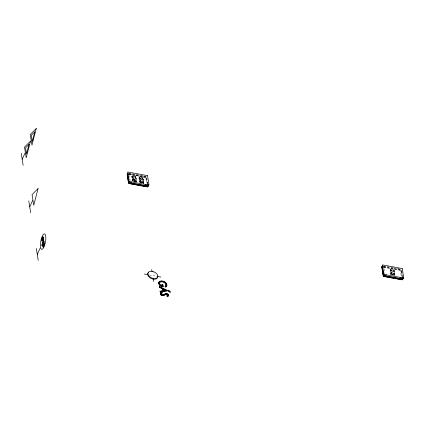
<?xml version="1.0" encoding="UTF-8"?>
<svg xmlns="http://www.w3.org/2000/svg" width="425" height="425" viewBox="0 0 425 425"><rect width="100%" height="100%" fill="white"/><g stroke="black" fill="none" stroke-linecap="round" stroke-linejoin="round"><path stroke-width="0.32" stroke-dasharray="2.12 1.59" d="M133.397 178.378C134.863 179.106 132.701 177.629 133.981 177.99C133.519 178.394 134.034 178.883 133.551 178.043M134.486 181.087C133.078 181.873 134.81 179.477 134.406 181.262M134.013 178.548L134.167 178.208M133.965 180.657C134.688 181.942 133.519 180.072 134.428 181.215M134.422 179.833C134.975 180.885 135.325 179.053 134.443 179.786C134.73 178.633 135.623 180.492 134.576 179.499M135.187 179.669L135.033 180.057L134.502 179.658M140.803 179.371C140.856 180.774 141.881 178.511 140.712 179.621M141.063 182.378C141.653 180.816 142.099 183.43 141.063 182.378C141.833 181.47 141.679 183.26 141.143 182.15M141.217 182.043L141.477 182.298M141.265 179.929C140.781 178.569 140.601 180.944 141.413 179.594M142.088 181.14C142.327 180.397 141.987 181.146 141.934 181.475C141.945 180.354 142.099 181.773 142.024 181.077M142.439 181.055L142.343 181.262M391.733 271.936C392.833 272.967 391.808 270.938 391.972 272.09C393.385 271.283 390.703 271.883 392.498 271.83M391.887 271.602L392.323 272.212M392.758 274.778C392.87 273.753 391.515 274.842 392.636 274.885C393.72 273.796 391.382 274.316 392.498 274.465M392.323 274.173L392.764 274.72L392.206 274.481M392.758 273.397C393.938 274.369 392.673 272.404 393.072 273.583C394.193 272.808 391.951 272.962 393.348 273.668M392.907 273.062L393.523 273.286M391.829 272.871L391.531 272.765L391.823 272.882M132.414 181.422L131.686 176.848L132.202 175.716L135.83 176.386L136.659 181.613L133.03 180.949L132.202 175.716M132.228 177.852L132.589 177.06L134.034 176.184L135.857 177.655L136.271 180.274L135.904 181.066L134.459 181.942L132.643 180.471L132.228 177.852L133.673 176.975L134.034 176.184M132.643 180.471L133.009 179.674L132.589 177.06M135.931 181.438L135.309 177.512L135.83 176.386M135.857 177.655L135.49 178.452L133.673 176.975M134.459 181.942L134.826 181.151L136.271 180.274M139.66 182.755L138.938 178.181L139.453 177.05L143.076 177.714L143.91 182.941L143.39 184.073M139.48 179.185L139.841 178.388L141.286 177.512L143.103 178.989L143.517 181.602L143.156 182.399L141.711 183.276L139.894 181.799L139.48 179.185L140.925 178.309L141.286 177.512M139.894 181.799L140.255 181.002L139.841 178.388M139.767 183.409L140.282 182.277L139.453 177.05M143.289 183.419L142.561 178.845L143.076 177.714M141.828 180.827L141.695 181.114M143.156 182.399L142.742 179.786L143.103 178.989M141.711 183.276L142.072 182.479L143.517 181.602M390.644 274.332L390.017 270.412L390.538 269.28L394.161 269.944L394.99 275.177L394.474 276.303M390.559 271.416L390.926 270.619L392.371 269.742L394.188 271.219L394.602 273.833L394.241 274.63L392.796 275.506L390.979 274.029L390.559 271.416L392.004 270.539L392.371 269.742M390.979 274.029L391.34 273.238L390.926 270.619M394.267 274.996L393.646 271.076L394.161 269.944M394.188 271.219L393.826 272.016L392.004 270.539M392.796 275.506L393.157 274.709L394.602 273.833M133.817 180.992L134.167 180.901M134.582 180.88L134.226 180.97M135.012 180.104L134.773 179.748M141.828 182.213L141.127 182.235M392.913 274.444L392.562 274.529M146.662 177.597L145.796 178.415L146.625 183.648M401.806 270.087L400.504 271.315L401.333 276.542M134.486 179.748L134.837 179.812M141.61 182.527L141.419 182.235M398.804 269.933L400.887 269.338A0.877 0.542 24.6 0 1 401.652 269.769M129.349 173.352L146.179 176.444A0.877 0.542 24.6 0 1 146.604 176.598M129.237 173.984L145.993 177.06A0.584 0.361 24.6 0 1 146.609 177.565L147.581 183.674M129.025 174.239L145.823 177.321A0.744 0.462 24.6 0 1 146.598 177.953L147.576 184.089M129.062 174.362L145.817 177.438A0.584 0.361 24.6 0 1 146.439 177.942L147.406 184.052M131.686 176.848L135.309 177.512M138.938 178.181L142.561 178.845M140.282 182.277L143.91 182.941M383.408 266.13L400.244 269.222M383.297 266.762L400.701 269.955A0.584 0.361 24.6 0 1 401.317 270.459L402.289 276.574M383.733 267.134L400.531 270.22A0.744 0.462 24.6 0 1 401.312 270.852L402.284 276.988M383.77 267.256L400.525 270.332A0.584 0.361 24.6 0 1 401.147 270.837L402.114 276.951M390.479 269.408L394.103 270.072L394.937 275.299M390.017 270.412L393.646 271.076M391.367 274.507L394.99 275.177M394.331 275.188L391.308 274.635L390.538 269.28M149.526 274.97L156.942 276.33M382.76 266.013L385.374 267.468M128.053 173.118L130.666 174.574L144.096 177.039L146.179 176.444A209.945 152.857 -9 0 0 140.887 175.328M391.34 273.238L393.157 274.709M140.925 178.309L142.742 179.786M140.255 181.002L142.072 182.479M133.009 179.674L134.826 181.151M402.002 271.315L402.199 272.547M394.543 275.272L393.816 270.698L390.192 270.034L391.021 275.262M384.126 268.945L384.853 273.519M143.565 183.696L142.736 178.468L139.108 177.804L139.937 183.032M136.313 182.367L135.485 177.135L131.856 176.471L132.685 181.703M129.317 175.392L130.146 180.62M153.606 272.43A5.265 3.251 24.6 0 1 154.211 272.696M383.956 266.188A209.945 152.857 -9 0 1 392.514 267.633M393.136 267.75A209.945 152.857 -9 0 1 400.308 269.211M129.248 173.294A209.945 152.857 -9 0 1 131.038 173.57M132.223 173.761A209.945 152.857 -9 0 1 140.271 175.206M133.089 179.191L133.583 179.345L133.099 179.164M140.335 180.519L140.834 180.678L140.335 180.519M391.42 272.749L391.914 272.908L391.42 272.749M133.168 179.228L133.493 179.318L133.174 179.217M140.42 180.556L140.744 180.652L140.436 180.54M133.625 179.653L133.121 179.371L133.625 179.653M140.877 180.986L140.372 180.699L140.877 180.986M391.962 273.217L391.457 272.93L391.962 273.217M135.772 176.508L132.148 175.844L132.977 181.071L136.6 181.741L135.772 176.508M143.023 177.841L139.395 177.172L140.223 182.405L143.852 183.069L143.023 177.841M133.439 179.01L133.052 178.936L133.439 179.01M140.691 180.338L140.303 180.269L140.691 180.338M391.776 272.568L391.388 272.499L391.776 272.568"/><path stroke-width="0.64" d="M166.117 285.265C165.989 282.609 162.43 280.978 160.14 282.03A3.65 2.252 24.6 0 0 159.423 283.613L160.326 285.138L162.201 286.142L160.384 285.016L159.476 283.486A3.65 2.252 24.6 0 1 160.193 281.902C162.531 280.723 166.913 282.859 165.952 285.749M168.534 295.662L168.544 295.306A1.934 1.19 24.6 0 0 168.199 294.599M167.726 295.38L167.79 295.019C166.186 292.368 161.091 298.86 160.326 293.324L160.607 292.83M160.384 293.197C160.305 295.364 163.662 296.4 165.038 294.801M166.738 286.11C168.109 282.078 160.278 278.779 158.653 282.774M158.886 282.072C156.867 284.941 165.033 289.494 162.743 284.447L161.93 284.431L162.69 284.569L163.057 286.886M22.19 159.295L25.07 153.016M29.729 206.832L32.608 200.552M37.273 254.373L40.147 248.094M153.468 278.471L153.181 279.098L153.558 281.483M162.616 290.838L162.191 288.649L159.476 287.342L159.439 286.615L167.705 290.721L160.204 291.911L160.167 291.205L162.616 290.838L162.249 288.522L159.534 287.215L159.439 286.615M160.204 291.911L160.167 291.205M164.895 290.631L163.28 290.87L163.046 288.91L165.973 290.472M160.995 292.666C162.403 291.97 162.345 293.229 161.091 293.569C162.122 297.527 165.718 291.858 167.87 294.275M166.425 286.493L165.771 287.077L165.128 286.551L165.681 286.062M163.28 290.87L163.046 288.91M165.771 287.077L165.187 286.429M168.167 290.333L169.995 291.306L170.058 292.214L168.247 290.838L168.167 290.333L169.936 291.428L170.058 292.214M168.247 290.838L168.226 290.206M162.238 292.862L161.149 293.447C162.18 297.404 165.771 291.736 167.928 294.148A1.934 1.19 24.6 0 1 168.603 295.178L168.385 295.965L167.487 296.48L166.929 295.949L167.678 295.449M167.487 296.48L168.443 295.837M167.785 295.253L166.929 295.949M166.366 286.62L166.797 285.988M166.01 285.621L165.128 286.551M129.418 181.401L128.69 182.176A0.877 0.542 24.6 0 0 129.609 182.92A209.945 152.857 -9 0 1 147.735 186.246A0.877 0.542 24.6 0 0 148.463 185.805A117.343 35.041 -79.6 0 0 148.304 184.556L148.463 185.805L147.358 184.508M384.126 274.295L383.398 275.071A0.877 0.542 24.6 0 0 384.317 275.82L402.443 279.145A0.877 0.542 24.6 0 0 403.171 278.699A117.343 35.041 -79.6 0 0 403.012 277.456M160.549 292.958L161.766 292.331M159.205 281.733L160.326 281.196M131.846 182.001L129.609 182.92L147.735 186.246L145.276 184.466M386.553 274.895L384.317 275.82A209.945 152.857 -9 0 1 402.443 279.145L399.983 277.36M165.654 294.376L167.014 294.35L167.732 295.147M160.113 291.332L161.946 291.056M163.333 290.743L166.026 290.349M160.262 291.784L167.705 290.721M160.932 281.1L161.59 281.1M146.657 186.681L129.258 183.483A0.584 0.361 24.6 0 1 128.637 182.984M384.609 276.5L402.013 279.692A0.584 0.361 24.6 0 0 402.502 279.395M144.378 274.024L147.672 274.63M157.558 276.447L160.857 277.052M162.313 281.196L163.402 281.488M163.11 286.758L160.108 285.488L158.727 283.337M159.386 286.742L167.625 290.716M162.988 289.032L165.373 290.185M163.933 281.701L166.117 283.284L166.908 285.536M168.305 290.711L170.117 292.087M383.228 267.559L382.033 266.459A0.877 0.542 24.6 0 1 382.76 266.013M128.52 174.659L127.325 173.559A0.877 0.542 24.6 0 1 128.053 173.118M166.988 295.827L167.54 296.353M161.707 292.458L162.18 292.984M402.066 277.408L403.171 278.699L402.98 277.472M382.282 269.152L381.99 267.32A0.584 0.361 24.6 0 1 382.203 267.022M382.473 270.38L382.67 271.602M382.861 272.823L383.345 275.878A0.584 0.361 24.6 0 0 383.966 276.383M161.989 284.309L162.201 286.142M151.672 269.593L151.959 271.384M127.378 175.036L127.67 176.869M127.861 178.091L128.541 182.373M21.25 153.351L23.136 165.235M28.788 200.892L30.674 212.776M36.327 248.428L38.213 260.312M157.452 275.99A5.265 3.251 24.6 0 1 153.489 279.156L152.867 279.039A5.265 3.251 24.6 0 1 148.229 276.006A5.265 3.251 24.6 0 1 148.628 272.436M382.442 266.9A0.744 0.462 24.6 0 0 381.82 267.277L383.185 275.862A0.744 0.462 24.6 0 0 383.966 276.494L402.05 279.815A0.744 0.462 24.6 0 0 402.672 279.443M382.16 266.942A0.584 0.361 24.6 0 1 382.208 266.751M127.734 174A0.744 0.462 24.6 0 0 127.112 174.377L128.477 182.968A0.744 0.462 24.6 0 0 129.253 183.6L147.342 186.92A0.744 0.462 24.6 0 0 147.964 186.543M147.581 186.793A0.584 0.361 24.6 0 1 147.305 186.798M147.794 186.495A0.584 0.361 24.6 0 1 147.751 186.692M147.921 186.315A0.584 0.361 24.6 0 1 147.751 186.416M128.918 182.824A0.584 0.361 24.6 0 1 128.812 182.607M127.452 174.048A0.584 0.361 24.6 0 1 127.67 173.751M42.75 246.006L42.941 247.201A1.461 0.436 -79.6 0 0 43.323 247.026L43.1 245.443L43.292 245.151L43.786 245.847L44.147 245.416L44.248 242.712A1.445 0.43 -79.6 0 0 43.855 242.877L43.706 243.158C45.358 246.479 42.527 242.585 42.75 246.006M43.467 237.458L43.663 238.563L42.819 240.401L42.574 238.845L42.84 238.26L42.978 239.132L43.1 238.637A1.195 0.356 -79.6 0 0 43.164 237.904C42.718 236.204 41.645 239.562 42.197 240.231A1.201 0.361 -79.6 0 0 42.426 240.226L42.606 240.794A2.348 0.701 -79.6 0 1 42.128 241.161A2.178 0.648 -79.6 0 1 41.799 240.571C41.273 239.498 42.893 234.616 43.467 237.458M42.197 244.492L41.953 245.666L42.128 244.046L42.197 244.492M28.985 144.452L26.525 153.919L25.564 147.836L28.985 144.452M30.531 141.084L26.201 157.733L24.507 147.039L30.531 141.084M34.738 131.893L32.279 141.36L31.312 135.278L34.738 131.893M36.279 128.52L31.955 145.175L30.26 134.481L36.279 128.52M38.069 188.62L33.74 205.275L32.045 194.576L38.069 188.62M43.706 238.829L42.388 244.157L44.189 241.889L44.083 241.23L43.717 241.713L43.706 238.829M43.27 241.273L42.75 242.972L43.403 242.117L43.27 241.273M147.533 175.637L127.76 172.008L129.269 181.518L149.042 185.146L147.533 175.637M402.241 268.536L382.468 264.908L383.977 274.412L403.75 278.04L402.241 268.536M152.649 271.41L152.028 271.293A5.265 3.251 24.6 0 0 147.958 274.003A5.265 3.251 24.6 0 0 153.159 278.412L153.776 278.524A5.265 3.251 24.6 0 0 157.845 275.82A5.265 3.251 24.6 0 0 152.649 271.41M383.398 275.071L382.033 266.459A117.343 35.041 -79.6 0 1 383.398 275.071M128.69 182.176L127.325 173.559A117.343 35.041 -79.6 0 1 128.69 182.176M44.391 245.921A7.9 2.359 -79.6 0 0 44.572 233.83A7.9 2.359 -79.6 0 0 40.402 245.023A7.9 2.359 -79.6 0 0 44.391 245.921"/></g></svg>
